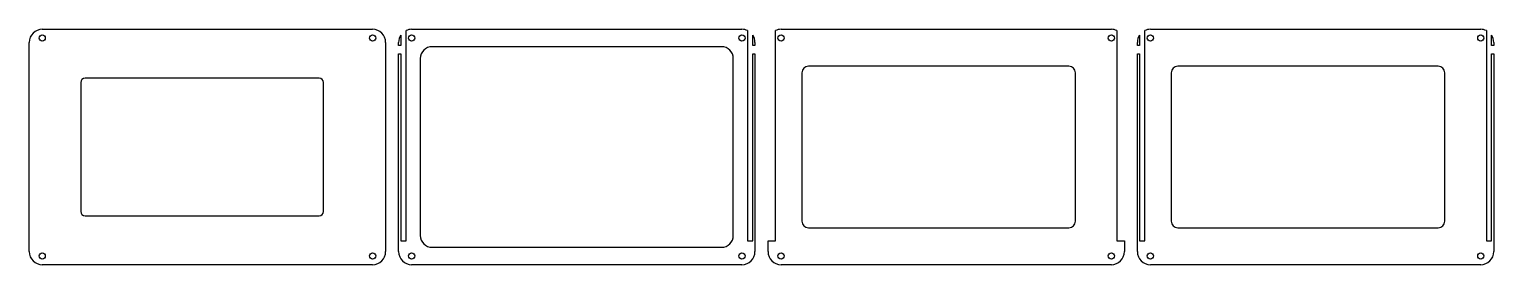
# Model space of a CAD drawing. Header units: millimetres. Extents: x 0 to 676, y -108 to 0.
import ezdxf

# ---------------------------------------------------------------- set-up
doc = ezdxf.new("R2010")
doc.units = ezdxf.units.MM

msp = doc.modelspace()

# ---------------------------------------------------------------- linework, layer by layer
for p, q in [((6, 0), (158.4, 0)), ((176.4, 0), (328.8, 0)), ((346.8, 0), (499.2, 0)), ((517.2, 0), (669.6, 0)), ((0, -102.46), (0, -6)), ((164.4, -6), (164.4, -102.46)), ((170.4, -7.5), (170.4, -6)), ((171.4, -2.68), (171.4, -7.5)), ((173.8, -97.5), (173.8, -0.59)), ((331.4, -0.59), (331.4, -97.5)), ((333.8, -7.5), (333.8, -2.68)), ((334.8, -6), (334.8, -7.5)), ((344.2, -97.5), (344.2, -0.59)), ((501.8, -0.59), (501.8, -97.5)), ((511.2, -7.5), (511.2, -6)), ((512.2, -2.68), (512.2, -7.5)), ((514.6, -97.5), (514.6, -0.59)), ((672.2, -0.59), (672.2, -97.5)), ((674.6, -7.5), (674.6, -2.68)), ((675.6, -6), (675.6, -7.5)), ((171.4, -7.5), (170.4, -7.5)), ((170.4, -102.46), (170.4, -11.3)), ((170.4, -11.3), (171.4, -11.3)), ((171.4, -11.3), (171.4, -97.5)), ((180.4, -13.5), (180.4, -94.96)), ((319.3, -8), (185.9, -8)), ((324.8, -94.96), (324.8, -13.5)), ((334.8, -7.5), (333.8, -7.5)), ((333.8, -97.5), (333.8, -11.3)), ((333.8, -11.3), (334.8, -11.3)), ((334.8, -11.3), (334.8, -102.46)), ((512.2, -7.5), (511.2, -7.5)), ((511.2, -102.46), (511.2, -11.3)), ((511.2, -11.3), (512.2, -11.3)), ((512.2, -11.3), (512.2, -97.5)), ((675.6, -7.5), (674.6, -7.5)), ((674.6, -97.5), (674.6, -11.3)), ((674.6, -11.3), (675.6, -11.3)), ((675.6, -11.3), (675.6, -102.46)), ((356.41, -20), (356.41, -88.46)), ((479.65, -17), (359.41, -17)), ((482.65, -88.46), (482.65, -20)), ((526.81, -20), (526.81, -88.46)), ((650.05, -17), (529.81, -17)), ((653.05, -88.46), (653.05, -20)), ((23.73, -24.48), (23.73, -83.98)), ((133.73, -22.48), (25.73, -22.48)), ((135.73, -83.98), (135.73, -24.48)), ((25.73, -85.98), (133.73, -85.98)), ((359.41, -91.46), (479.65, -91.46)), ((529.81, -91.46), (650.05, -91.46)), ((171.4, -97.5), (173.8, -97.5)), ((185.9, -100.46), (319.3, -100.46)), ((331.4, -97.5), (333.8, -97.5)), ((340.8, -102.46), (340.8, -97.5)), ((340.8, -97.5), (344.2, -97.5)), ((501.8, -97.5), (505.2, -97.5)), ((505.2, -97.5), (505.2, -102.46)), ((512.2, -97.5), (514.6, -97.5)), ((672.2, -97.5), (674.6, -97.5)), ((158.4, -108.46), (6, -108.46)), ((328.8, -108.46), (176.4, -108.46)), ((499.2, -108.46), (346.8, -108.46)), ((669.6, -108.46), (517.2, -108.46))]:
    msp.add_line(p, q)
for centre in [(6, -4), (158.4, -4), (176.4, -4), (328.8, -4), (346.8, -4), (499.2, -4), (517.2, -4), (669.6, -4), (6, -104.46), (158.4, -104.46), (176.4, -104.46), (328.8, -104.46), (346.8, -104.46), (499.2, -104.46), (517.2, -104.46), (669.6, -104.46)]:
    msp.add_circle(centre, 1.4)
for centre, radius, start, end in [((6, -6), 6, 90, 180), ((158.4, -6), 6, 0, 90), ((176.4, -6), 6, 90, 115.67929), ((328.8, -6), 6, 64.32071, 90), ((346.8, -6), 6, 90, 115.67929), ((499.2, -6), 6, 64.32071, 90), ((517.2, -6), 6, 90, 115.67929), ((669.6, -6), 6, 64.32071, 90), ((176.4, -6), 6, 146.44269, 180), ((328.8, -6), 6, 0, 33.55731), ((517.2, -6), 6, 146.44269, 180), ((669.6, -6), 6, 0, 33.55731), ((185.9, -13.5), 5.5, 90, 180), ((319.3, -13.5), 5.5, 0, 90), ((359.41, -20), 3, 90, 180), ((479.65, -20), 3, 0, 90), ((529.81, -20), 3, 90, 180), ((650.05, -20), 3, 0, 90), ((25.73, -24.48), 2, 90, 180), ((133.73, -24.48), 2, 0, 90), ((25.73, -83.98), 2, 180, 270), ((133.73, -83.98), 2, -90, 0), ((359.41, -88.46), 3, 180, 270), ((479.65, -88.46), 3, -90, 0), ((529.81, -88.46), 3, 180, 270), ((650.05, -88.46), 3, -90, 0), ((185.9, -94.96), 5.5, 180, 270), ((319.3, -94.96), 5.5, -90, 0), ((6, -102.46), 6, 180, 270), ((158.4, -102.46), 6, -90, 0), ((176.4, -102.46), 6, 180, 270), ((328.8, -102.46), 6, -90, 0), ((346.8, -102.46), 6, 180, 270), ((499.2, -102.46), 6, -90, 0), ((517.2, -102.46), 6, 180, 270), ((669.6, -102.46), 6, -90, 0)]:
    msp.add_arc(centre, radius, start, end)

doc.saveas('drawing.dxf')
